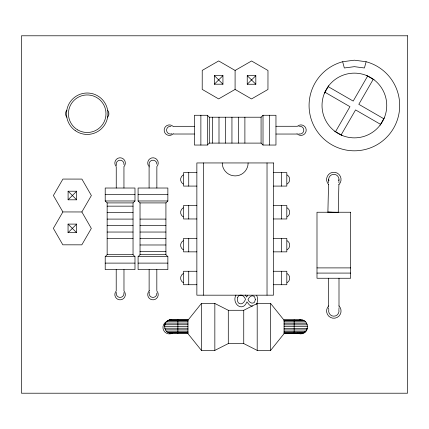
<?xml version="1.0" encoding="UTF-8"?>
<svg xmlns="http://www.w3.org/2000/svg" width="429" height="429" viewBox="0 0 429 429"><rect width="100%" height="100%" fill="white"/><g stroke="black" fill="none" stroke-linecap="round" stroke-linejoin="round"><path stroke-width="0.64" d="M235.081 89.43L235.103 70.447L218.677 60.939L202.225 70.404L202.204 89.388L218.629 98.901L235.081 89.43L251.507 98.943L267.959 89.473L267.98 70.49L251.555 60.982L235.103 70.447M331.842 212.275L327.895 212.119L328.539 184.191M328.571 182.657L328.603 181.344M337.612 212.371L338.245 212.355L338.889 184.368M338.926 182.775L338.958 181.413M284.073 333.301L300.992 333.301C309.556 333.515 309.438 319.519 300.874 319.862L284.073 319.862L284.073 333.66L270.629 350.391L257.191 350.391L243.747 343.586L228.287 343.586L214.843 350.391L201.405 350.391L187.961 333.66L187.961 319.761L171.042 319.761C162.478 319.551 162.596 333.542 171.16 333.204L187.961 333.204M338.969 179.73L338.83 180.823A5.18 5.18 0 0 0 333.826 174.303A5.18 5.18 0 0 0 328.823 180.823A5.175 5.175 0 0 1 328.646 179.488A5.18 5.169 1.3 0 0 328.823 180.823M366.109 61.733L364.435 67.986L354.381 66.661L344.331 67.986L342.658 61.733L354.381 60.189L366.109 61.733A45.308 45.308 0 0 1 391.5 131.488A45.308 45.308 0 0 1 317.267 131.488A45.308 45.308 0 0 1 342.658 61.733M235.971 295.066C231.381 303.33 242.455 312.864 246.927 301.844L249.405 304.96L250.906 305.78A5.298 5.298 0 0 0 252.558 306.054M324.485 93.114L328.705 85.795M335.537 131.671L349.962 106.682L324.978 92.256M367.621 76.094L353.196 101.078L328.212 86.653M341.141 134.904L355.566 109.921L380.555 124.346M373.23 79.327L358.805 104.317L383.789 118.742M380.056 125.198L384.282 117.884M62.875 211.942L53.362 228.367L62.832 244.82L81.816 244.841L91.329 228.416L81.859 211.964L62.875 211.942L53.405 195.49L62.918 179.065L81.901 179.086L91.372 195.538L81.859 211.964M247.731 295.302L246.627 297.088L245.42 294.996M256.156 304.531C258.081 301.984 258.017 298.3 256.698 295.501M187.961 320.216L201.405 303.485L214.843 303.485L228.287 310.285L243.747 310.285L257.191 303.485L270.629 303.485L284.073 320.216M222.946 75.627L214.361 84.207L214.361 75.627L222.946 75.627L222.946 84.207L214.361 84.207M255.823 75.67L247.238 84.25L247.238 75.67L255.823 75.67L255.823 84.25L247.238 84.25M76.678 191.221L68.098 199.807L68.098 191.221L76.678 191.221L76.678 199.807L68.098 199.807M76.635 224.099L68.055 232.684L68.055 224.099L76.635 224.099L76.635 232.684L68.055 232.684M133.038 202.912L134.985 200.97L134.985 188.025L105.207 188.025L105.207 200.97L107.148 202.912L107.148 254.697L105.207 256.639L105.207 269.584L134.985 269.584L134.985 256.639L133.038 254.697L133.038 202.912L107.148 202.912M207.346 145.045L209.288 143.104L261.073 143.104L263.015 145.045L275.96 145.045L275.96 115.272L263.015 115.272L261.073 117.214L209.288 117.214L207.346 115.272L194.401 115.272L194.401 145.045L207.346 145.045L207.346 115.272M165.921 202.912L167.862 200.97L167.862 188.025L138.09 188.025L138.09 200.97L140.031 202.912L140.031 254.697L138.09 256.639L138.09 269.584L167.862 269.584L167.862 256.639L165.921 254.697L165.921 202.912L140.031 202.912M171.16 319.761L169.417 319.991L166.404 321.729L187.961 321.729M299.715 333.151L302.617 333.076L305.63 331.333L284.073 331.333M299.136 320.088L300.874 319.862M327.895 212.119L338.245 212.355M173.203 126.308L194.401 126.308M275.96 126.276L297.056 126.276M298.841 126.276L299.474 126.276M173.461 134.014L194.401 134.014M275.96 134.041L297.002 134.041M196.863 172.619L183.553 172.619L183.553 186.084L196.863 186.084M273.498 172.619L286.808 172.619L286.808 186.084L273.498 186.084M105.207 194.498L134.985 194.498M138.09 194.498L167.862 194.498M105.207 200.97L134.985 200.97M138.09 200.97L167.862 200.97M196.863 205.502L183.553 205.502L183.553 218.967L196.863 218.967M273.498 205.502L286.808 205.502L286.808 218.967L273.498 218.967M107.148 206.151L133.038 206.151M107.148 212.623L133.038 212.623M107.148 219.096L133.038 219.096M140.031 219.096L165.921 219.096M107.148 225.568L133.038 225.568M140.031 225.568L165.921 225.568M107.148 232.041L133.038 232.041M140.031 232.041L165.921 232.041M196.863 238.385L183.553 238.385L183.553 251.85L196.863 251.85M273.498 238.385L286.808 238.385L286.808 251.85L273.498 251.85M107.148 238.513L133.038 238.513M140.031 238.513L165.921 238.513M140.031 244.986L165.921 244.986M140.031 251.458L165.921 251.458M107.148 254.697L133.038 254.697M140.031 254.697L165.921 254.697M105.207 256.639L134.985 256.639M138.09 256.639L167.862 256.639M105.207 263.111L134.985 263.111M138.09 263.111L167.862 263.111M316.993 267.9L350.654 267.9M196.863 271.267L183.553 271.267L183.553 284.727L196.863 284.727M273.498 271.267L286.808 271.267L286.808 284.727L273.498 284.727M316.993 273.08L350.654 273.08M169.417 319.991L187.961 319.991M284.073 320.088L302.617 320.088M167.739 320.661L187.961 320.661M284.073 320.763L304.236 320.763M284.073 321.83L305.63 321.83M187.961 323.123L165.337 323.123L164.436 326.485L187.961 326.485M284.073 323.219L306.697 323.219M164.661 324.742L187.961 324.742M284.073 324.844L307.368 324.844M284.073 326.582L307.598 326.582M164.666 328.223L187.961 328.223M284.073 328.319L307.373 328.319M165.337 329.842L187.961 329.842M284.073 329.944L306.697 329.944M166.404 331.236L187.961 331.236M167.798 332.303L187.961 332.303M284.073 332.4L304.295 332.4M169.417 332.974L187.961 332.974M284.073 333.076L302.617 333.076M299.85 333.151L300.992 333.301M366.768 75.601L374.083 79.821M334.679 131.172A32.363 32.363 0 0 0 386.47 109.722A32.363 32.363 0 0 0 341.999 75.601A32.363 32.363 0 0 0 334.679 131.172L341.999 135.398M76.678 199.807L68.098 191.221M76.635 232.684L68.055 224.099M247.238 75.67L255.823 84.25M214.361 75.627L222.946 84.207M339.001 278.255L339.001 306.209M339.001 307.77L339.001 309.111M328.646 278.255L328.646 306.209M328.646 307.77L328.646 309.111M294.155 319.862L294.155 333.301M281.628 172.619L281.628 186.084M281.628 205.502L281.628 218.967M281.628 238.385L281.628 251.85M281.628 271.267L281.628 284.727M270.629 303.485L270.629 350.391M269.487 115.272L269.487 145.045M267.026 162.95L267.026 295.179M263.015 115.272L263.015 145.045M261.073 117.214L261.073 143.104M257.191 303.485L257.191 350.391M244.889 117.214L244.889 143.104M243.747 310.285L243.747 343.586M238.417 117.214L238.417 143.104M231.944 117.214L231.944 143.104M228.287 310.285L228.287 343.586M225.472 117.214L225.472 143.104M218.999 117.214L218.999 143.104M214.843 303.485L214.843 350.391M212.527 117.214L212.527 143.104M209.288 117.214L209.288 143.104M203.335 162.95L203.335 295.179M201.405 303.485L201.405 350.391M200.874 115.272L200.874 145.045M188.733 172.619L188.733 186.084M188.733 205.502L188.733 218.967M188.733 238.385L188.733 251.85M188.733 271.267L188.733 284.727M177.879 319.761L177.879 333.204M156.858 166.983L156.858 188.025M156.826 269.584L156.826 290.524M149.094 166.929L149.094 188.025M149.126 269.584L149.126 290.782M123.949 166.827L123.949 188.025M123.976 269.584L123.976 290.68M116.243 167.085L116.243 188.025M116.211 269.584L116.211 290.626M307.384 328.11A6.473 6.473 0 0 1 297.71 333.054M172.651 333.054A6.473 6.473 0 0 1 163.814 330.684A6.473 6.473 0 0 1 166.179 321.847M297.431 126.249A5.255 5.255 0 0 1 304.853 126.646A5.255 5.255 0 0 1 304.456 134.068A5.255 5.255 0 0 1 297.034 133.671M149.464 166.951A5.255 5.255 0 0 1 149.067 159.529A5.255 5.255 0 0 1 156.488 159.132A5.255 5.255 0 0 1 156.885 166.554M156.885 291.055A5.255 5.255 0 0 1 156.488 298.477A5.255 5.255 0 0 1 149.067 298.08A5.255 5.255 0 0 1 149.464 290.658M173.327 133.671A5.255 5.255 0 0 1 165.905 134.068A5.255 5.255 0 0 1 165.508 126.646A5.255 5.255 0 0 1 172.93 126.249M124.002 291.055A5.255 5.255 0 0 1 123.745 298.348A5.255 5.255 0 0 1 116.447 298.348A5.255 5.255 0 0 1 116.184 291.055M116.184 166.554A5.255 5.255 0 0 1 116.447 159.261A5.255 5.255 0 0 1 123.745 159.261A5.255 5.255 0 0 1 124.002 166.554M183.231 282.679A5.255 5.255 0 0 1 183.231 273.573M287.13 273.573A5.255 5.255 0 0 1 287.13 282.679M287.13 240.696A5.255 5.255 0 0 1 287.13 249.796M287.13 207.813A5.255 5.255 0 0 1 287.13 216.913M287.13 174.93A5.255 5.255 0 0 1 287.13 184.036M183.231 249.796A5.255 5.255 0 0 1 183.231 240.696M183.231 216.913A5.255 5.255 0 0 1 183.231 207.813M338.942 305.893A7.234 7.234 0 0 1 338.942 316.125A7.234 7.234 0 0 1 328.711 316.125A7.234 7.234 0 0 1 328.711 305.893M183.231 184.036A5.255 5.255 0 0 1 183.231 174.93M66.865 117.23A5.255 5.255 0 0 1 66.865 110.205M107.566 110.205A5.255 5.255 0 0 1 107.566 117.23M328.711 184.599A7.234 7.234 0 0 1 328.711 174.367A7.234 7.234 0 0 1 338.942 174.367A7.234 7.234 0 0 1 338.942 184.599M116.5 165.551A3.882 3.882 0 0 1 119.6 160.226A3.882 3.882 0 0 1 123.943 164.597M123.868 292.626A3.882 3.882 0 0 1 119.997 297.415A3.882 3.882 0 0 1 116.372 292.433M156.826 293.039A3.882 3.882 0 0 1 152.456 297.383A3.882 3.882 0 0 1 149.394 292.031M149.565 165.932A3.882 3.882 0 0 1 152.07 160.301A3.882 3.882 0 0 1 156.858 164.178M171.927 133.751A3.882 3.882 0 0 1 166.602 130.652A3.882 3.882 0 0 1 170.973 126.314M300.01 126.276A3.882 3.882 0 0 1 303.743 130.765A3.882 3.882 0 0 1 298.804 133.886M338.83 309.668A5.18 5.18 0 0 1 333.826 316.189A5.18 5.18 0 0 1 328.823 309.668M248.128 162.95A12.945 12.945 0 0 1 235.178 175.895A12.945 12.945 0 0 1 222.233 162.95M237.661 297.587L237.666 301.426L238.342 302.794L239.403 303.625C242.433 304.837 244.519 301.678 245.511 299.281C244.53 296.916 242.272 294.192 239.409 295.345L238.331 296.187L237.661 297.587M255.373 299.463L254.547 302.231C252.241 304.526 248.943 302.15 248.01 299.667C248.858 297.088 252.064 294.315 254.547 296.707L255.373 299.463M407.55 35.789L21.45 35.789L21.45 393.211L407.55 393.211L407.55 35.789M273.498 162.95L196.863 162.95L196.863 295.179L273.498 295.179L273.498 162.95M350.654 212.237L316.993 212.237L316.993 278.255L350.654 278.255L350.654 212.237M75.231 130.614A20.715 20.715 0 0 0 107.835 115.648A20.715 20.715 0 0 0 78.571 94.895A20.715 20.715 0 0 0 75.231 130.614M77.826 129.976A18.769 18.769 0 0 0 105.984 113.717A18.769 18.769 0 0 0 77.826 97.463A18.769 18.769 0 0 0 77.826 129.976"/></g></svg>
